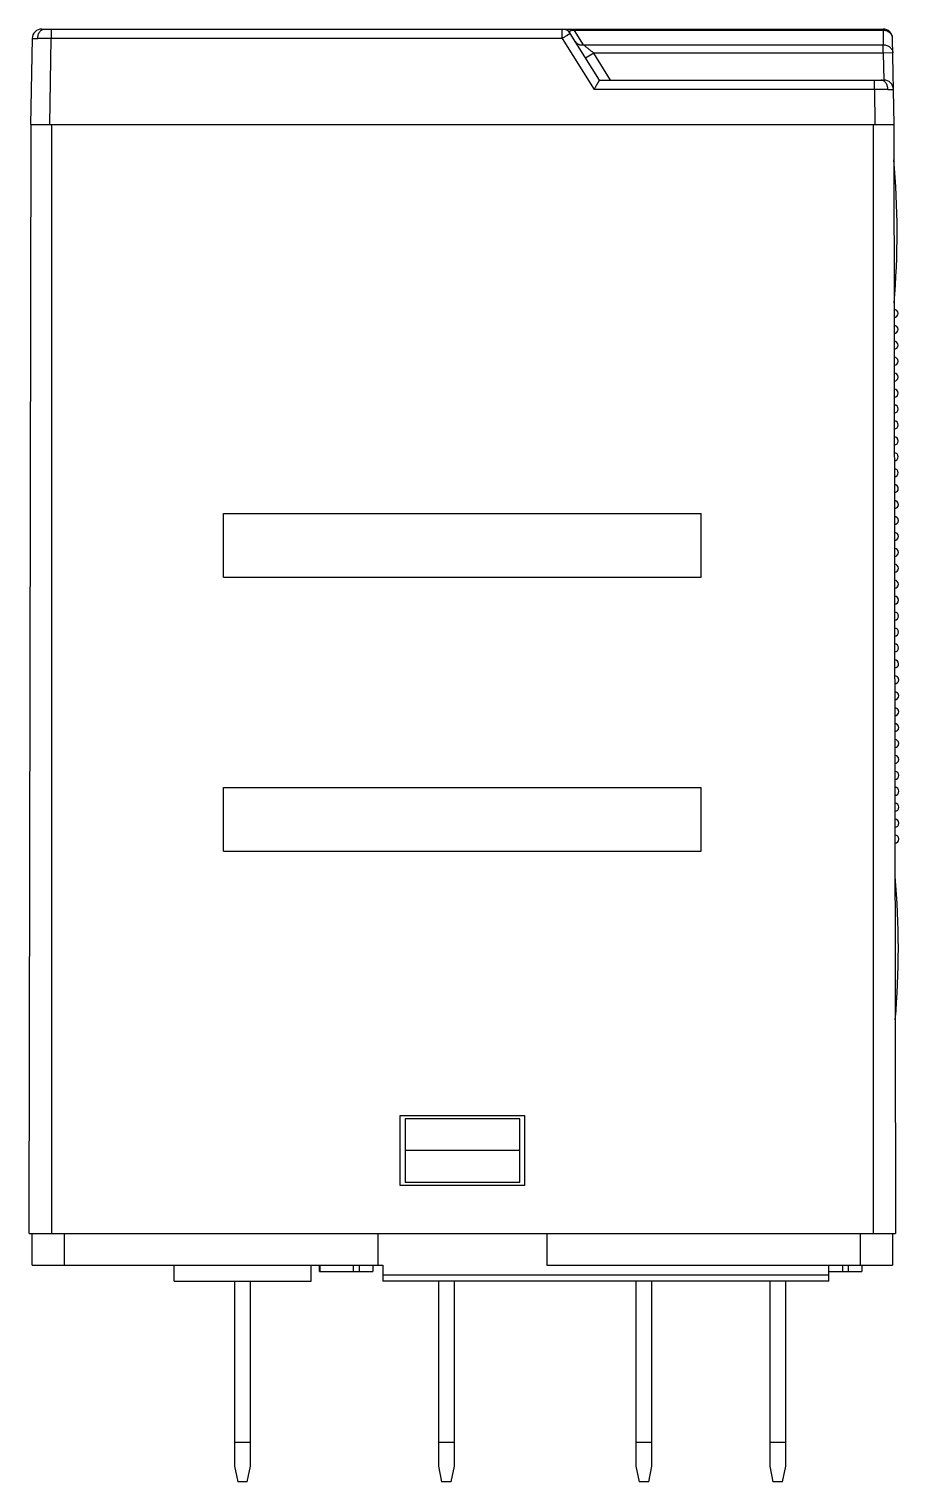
# Model space of a CAD drawing. Header units: millimetres. Extents: x 5.8 to 33.1, y 3.8 to 49.4.
import ezdxf

# ---------------------------------------------------------------- set-up
doc = ezdxf.new("R2010")
doc.units = ezdxf.units.MM
doc.header["$LTSCALE"] = 3.494115
for name, color, linetype in [('00_COMPONENTS', 7, 'CONTINUOUS'), ('00_COMPONENTS_1', 7, 'CONTINUOUS'), ('00_COMPONENTS_3', 7, 'CONTINUOUS'), ('00_COMPONENTS_4', 7, 'CONTINUOUS')]:
    doc.layers.add(name, color=color, linetype=linetype)

msp = doc.modelspace()

# ---------------------------------------------------------------- linework, layer by layer
at = {"layer": '00_COMPONENTS', "color": 7}
for p, q in [((5.791, 11.637), (5.852, 46.437)), ((6.441, 46.437), (32.341, 46.437)), ((6.491, 46.437), (6.491, 11.637)), ((32.291, 11.637), (32.291, 46.437)), ((32.93, 46.437), (32.991, 11.637)), ((11.891, 32.237), (11.891, 34.237)), ((11.891, 34.237), (26.891, 34.237)), ((26.891, 32.237), (26.891, 34.237)), ((11.891, 32.237), (26.891, 32.237)), ((11.891, 23.637), (11.891, 25.637)), ((11.891, 25.637), (26.891, 25.637)), ((26.891, 23.637), (26.891, 25.637)), ((11.891, 23.637), (26.891, 23.637)), ((17.441, 15.337), (21.341, 15.337)), ((17.441, 13.137), (17.441, 15.337)), ((21.341, 15.337), (21.341, 13.137)), ((21.341, 13.137), (17.441, 13.137)), ((5.791, 11.637), (6.616, 11.637)), ((16.741, 11.637), (22.041, 11.637)), ((32.166, 11.637), (32.991, 11.637))]:
    msp.add_line(p, q, dxfattribs=at)
for centre, radius, start, end in [((7.673, 43.043), 25.363, 355.0104, 5.1896), ((32.94, 40.512), 0.125, 270.1, 90.1), ((32.941, 40.012), 0.125, 270.1, 90.1), ((32.942, 39.512), 0.125, 270.1, 90.1), ((32.943, 39.012), 0.125, 270.1, 90.1), ((32.944, 38.512), 0.125, 270.1, 90.1), ((32.945, 38.012), 0.125, 270.1, 90.1), ((32.946, 37.512), 0.125, 270.1, 90.1), ((32.947, 37.012), 0.125, 270.1, 90.1), ((32.947, 36.512), 0.125, 270.1, 90.1), ((32.948, 36.012), 0.125, 270.1, 90.1), ((32.949, 35.512), 0.125, 270.1, 90.1), ((32.95, 35.012), 0.125, 270.1, 90.1), ((32.951, 34.512), 0.125, 270.1, 90.1), ((32.952, 34.012), 0.125, 270.1, 90.1), ((32.953, 33.512), 0.125, 270.1, 90.1), ((32.954, 33.012), 0.125, 270.1, 90.1), ((32.954, 32.512), 0.125, 270.1, 90.1), ((32.955, 32.012), 0.125, 270.1, 90.1), ((32.956, 31.512), 0.125, 270.1, 90.1), ((32.957, 31.012), 0.125, 270.1, 90.1), ((32.958, 30.512), 0.125, 270.1, 90.1), ((32.959, 30.012), 0.125, 270.1, 90.1), ((32.96, 29.512), 0.125, 270.1, 90.1), ((32.961, 29.012), 0.125, 270.1, 90.1), ((32.961, 28.512), 0.125, 270.1, 90.1), ((32.962, 28.012), 0.125, 270.1, 90.1), ((32.963, 27.512), 0.125, 270.1, 90.1), ((32.964, 27.012), 0.125, 270.1, 90.1), ((32.965, 26.512), 0.125, 270.1, 90.1), ((32.966, 26.012), 0.125, 270.1, 90.1), ((32.967, 25.512), 0.125, 270.1, 90.1), ((32.968, 25.012), 0.125, 270.1, 90.1), ((32.968, 24.512), 0.125, 270.1, 90.1), ((32.969, 24.012), 0.125, 270.1, 90.1), ((7.713, 20.543), 25.363, 355.0104, 5.1896)]:
    msp.add_arc(centre, radius, start, end, dxfattribs=at)
at = {"layer": '00_COMPONENTS_1', "color": 7}
for p, q in [((12.241, 10.137), (12.241, 4.337)), ((12.741, 4.337), (12.741, 10.137)), ((18.641, 10.137), (18.641, 4.337)), ((19.141, 4.337), (19.141, 10.137)), ((24.841, 10.137), (24.841, 4.337)), ((25.341, 4.337), (25.341, 10.137)), ((29.041, 10.137), (29.041, 4.337)), ((29.541, 4.337), (29.541, 10.137)), ((12.241, 5.087), (12.741, 5.087)), ((18.641, 5.087), (19.141, 5.087)), ((24.841, 5.087), (25.341, 5.087)), ((29.041, 5.087), (29.541, 5.087)), ((12.241, 4.337), (12.341, 3.837)), ((12.641, 3.837), (12.741, 4.337)), ((18.641, 4.337), (18.741, 3.837)), ((19.041, 3.837), (19.141, 4.337)), ((24.841, 4.337), (24.941, 3.837)), ((25.241, 3.837), (25.341, 4.337)), ((29.041, 4.337), (29.141, 3.837)), ((29.441, 3.837), (29.541, 4.337)), ((12.641, 3.837), (12.341, 3.837)), ((19.041, 3.837), (18.741, 3.837)), ((25.241, 3.837), (24.941, 3.837)), ((29.441, 3.837), (29.141, 3.837))]:
    msp.add_line(p, q, dxfattribs=at)
at = {"layer": '00_COMPONENTS_3', "color": 7}
for p, q in [((21.191, 15.237), (17.591, 15.237)), ((17.591, 15.237), (17.591, 13.237)), ((21.191, 13.237), (21.191, 15.237)), ((21.191, 14.237), (17.591, 14.237)), ((21.191, 13.237), (17.591, 13.237)), ((5.891, 10.637), (5.891, 11.637)), ((6.616, 11.637), (16.741, 11.637)), ((6.891, 11.637), (6.891, 10.637)), ((16.741, 11.637), (16.741, 10.637)), ((22.041, 11.637), (32.166, 11.637)), ((22.041, 11.637), (22.041, 10.637)), ((31.891, 10.637), (31.891, 11.637)), ((32.891, 11.637), (32.891, 10.637)), ((5.891, 10.637), (16.891, 10.637)), ((10.341, 10.137), (10.341, 10.637)), ((14.641, 10.137), (14.641, 10.637)), ((14.904, 10.437), (14.904, 10.637)), ((14.926, 10.437), (14.926, 10.637)), ((15.968, 10.637), (15.968, 10.437)), ((16.163, 10.437), (16.163, 10.637)), ((16.576, 10.637), (16.576, 10.437)), ((16.891, 10.637), (16.891, 10.137)), ((22.041, 10.637), (32.891, 10.637)), ((30.891, 10.137), (30.891, 10.637)), ((31.319, 10.637), (31.319, 10.437)), ((31.514, 10.437), (31.514, 10.637)), ((31.926, 10.637), (31.926, 10.437)), ((10.341, 10.137), (14.641, 10.137)), ((14.904, 10.437), (16.576, 10.437)), ((16.891, 10.337), (30.891, 10.337)), ((30.891, 10.137), (16.891, 10.137)), ((30.891, 10.437), (31.926, 10.437))]:
    msp.add_line(p, q, dxfattribs=at)
at = {"layer": '00_COMPONENTS_4', "color": 7}
for p, q in [((6.188, 49.437), (32.594, 49.437)), ((6.488, 49.437), (6.488, 49.142)), ((22.525, 49.142), (22.525, 49.437)), ((23.691, 47.837), (22.779, 49.296)), ((22.908, 49.437), (22.908, 49.396)), ((23.191, 48.943), (22.908, 49.396)), ((32.594, 49.396), (22.908, 49.396)), ((32.594, 49.396), (32.594, 49.437)), ((32.594, 49.396), (32.602, 48.943)), ((5.888, 49.142), (5.841, 46.437)), ((6.441, 46.437), (6.488, 49.142)), ((22.525, 49.142), (6.488, 49.142)), ((22.525, 49.142), (23.525, 47.542)), ((23.191, 48.943), (32.602, 48.943)), ((32.602, 48.684), (32.602, 48.943)), ((32.941, 46.437), (32.894, 49.142)), ((23.515, 48.684), (23.261, 48.525)), ((24.045, 47.837), (23.515, 48.684)), ((32.602, 48.684), (23.515, 48.684)), ((32.902, 48.689), (32.602, 48.684)), ((32.602, 48.684), (32.616, 47.837)), ((32.322, 47.542), (23.525, 47.542)), ((23.691, 47.837), (32.622, 47.837)), ((32.322, 47.542), (32.322, 47.837)), ((32.322, 47.542), (32.341, 46.437)), ((5.841, 46.437), (32.941, 46.437))]:
    msp.add_line(p, q, dxfattribs=at)
for centre, radius, start, end in [((6.188, 49.137), 0.3, 90, 179.0001), ((22.525, 49.137), 0.3, 32.0054, 90), ((32.594, 49.137), 0.3, 0.9999, 90), ((6.009, -3.034), 52.178, 89.4743, 89.9401), ((32.8, -4.634), 52.178, 90.0599, 90.5257), ((32.622, 47.537), 0.3, 0.9999, 90)]:
    msp.add_arc(centre, radius, start, end, dxfattribs=at)
for points, knots in [([(6.064, 49.144), (6.064, 49.162), (6.067, 49.199), (6.079, 49.253), (6.099, 49.305), (6.126, 49.351), (6.159, 49.389), (6.197, 49.417), (6.236, 49.433), (6.263, 49.437), (6.276, 49.437)], [0, 0, 0, 0, 0.135858, 0.276612, 0.417765, 0.554029, 0.681256, 0.79773, 0.90322, 1, 1, 1, 1]), ([(22.779, 49.296), (22.779, 49.296), (22.778, 49.296), (22.777, 49.295), (22.776, 49.294), (22.774, 49.293), (22.771, 49.292), (22.767, 49.29), (22.763, 49.288), (22.757, 49.284), (22.747, 49.278), (22.735, 49.271), (22.72, 49.262), (22.703, 49.252), (22.685, 49.241), (22.657, 49.224), (22.62, 49.201), (22.573, 49.172), (22.541, 49.152), (22.525, 49.142)], [0, 0, 0, 0, 0.001409, 0.005093, 0.011133, 0.019527, 0.030263, 0.043324, 0.058692, 0.07633, 0.118206, 0.168535, 0.226887, 0.292695, 0.365287, 0.443989, 0.616762, 0.804679, 1, 1, 1, 1]), ([(22.779, 49.296), (22.776, 49.301), (22.77, 49.312), (22.763, 49.328), (22.76, 49.345), (22.762, 49.362), (22.772, 49.379), (22.79, 49.39), (22.812, 49.397), (22.833, 49.4), (22.853, 49.4), (22.877, 49.4), (22.896, 49.398), (22.908, 49.396)], [0, 0, 0, 0, 0.082996, 0.160072, 0.232028, 0.302266, 0.379645, 0.48831, 0.571306, 0.687556, 0.759993, 0.838631, 1, 1, 1, 1]), ([(32.894, 49.142), (32.893, 49.159), (32.889, 49.193), (32.871, 49.241), (32.843, 49.286), (32.805, 49.324), (32.759, 49.356), (32.69, 49.387), (32.632, 49.396), (32.594, 49.396)], [0, 0, 0, 0, 0.116119, 0.233944, 0.354199, 0.477712, 0.604715, 0.734804, 1, 1, 1, 1]), ([(5.888, 49.142), (5.888, 49.142), (5.888, 49.142), (5.889, 49.142), (5.89, 49.142), (5.891, 49.142), (5.893, 49.143), (5.896, 49.143), (5.9, 49.143), (5.907, 49.143), (5.915, 49.143), (5.924, 49.143), (5.935, 49.144), (5.946, 49.144), (5.965, 49.144), (5.991, 49.144), (6.026, 49.144), (6.051, 49.144), (6.064, 49.144)], [0, 0, 0, 0, 0.001297, 0.004565, 0.009899, 0.017299, 0.026755, 0.038254, 0.067315, 0.104355, 0.149241, 0.201838, 0.262013, 0.329631, 0.404556, 0.575789, 0.774631, 1, 1, 1, 1]), ([(22.936, 49.044), (22.948, 49.025), (22.979, 48.99), (23.042, 48.954), (23.115, 48.937), (23.166, 48.939), (23.191, 48.943)], [0, 0, 0, 0, 0.230381, 0.477281, 0.737006, 1, 1, 1, 1]), ([(23.515, 48.684), (23.486, 48.707), (23.442, 48.742), (23.384, 48.789), (23.328, 48.833), (23.264, 48.885), (23.214, 48.925), (23.191, 48.943)], [0, 0, 0, 0, 0.271629, 0.40548, 0.536668, 0.785861, 1, 1, 1, 1]), ([(32.602, 48.943), (32.64, 48.944), (32.698, 48.934), (32.767, 48.903), (32.813, 48.871), (32.851, 48.833), (32.879, 48.788), (32.897, 48.74), (32.901, 48.706), (32.902, 48.689)], [0, 0, 0, 0, 0.265498, 0.395617, 0.522575, 0.646049, 0.766209, 0.883916, 1, 1, 1, 1]), ([(23.691, 47.837), (23.691, 47.837), (23.691, 47.837), (23.69, 47.836), (23.69, 47.836), (23.69, 47.835), (23.689, 47.834), (23.688, 47.833), (23.687, 47.83), (23.685, 47.827), (23.682, 47.822), (23.679, 47.817), (23.676, 47.812), (23.672, 47.805), (23.666, 47.795), (23.659, 47.782), (23.648, 47.763), (23.637, 47.743), (23.625, 47.722), (23.612, 47.699), (23.598, 47.674), (23.579, 47.64), (23.555, 47.596), (23.535, 47.56), (23.525, 47.542)], [0, 0, 0, 0, 0.000402, 0.001471, 0.003227, 0.005667, 0.008786, 0.012578, 0.022157, 0.034353, 0.049114, 0.066371, 0.086018, 0.107947, 0.13205, 0.186342, 0.24802, 0.316196, 0.38998, 0.468516, 0.551084, 0.636994, 0.816056, 1, 1, 1, 1]), ([(32.746, 47.544), (32.746, 47.562), (32.743, 47.599), (32.731, 47.653), (32.711, 47.705), (32.684, 47.751), (32.651, 47.789), (32.613, 47.817), (32.573, 47.833), (32.547, 47.837), (32.534, 47.837)], [0, 0, 0, 0, 0.135858, 0.276612, 0.417765, 0.554029, 0.681256, 0.79773, 0.90322, 1, 1, 1, 1]), ([(32.746, 47.544), (32.759, 47.544), (32.784, 47.544), (32.819, 47.544), (32.845, 47.544), (32.863, 47.544), (32.875, 47.544), (32.886, 47.543), (32.895, 47.543), (32.903, 47.543), (32.909, 47.543), (32.914, 47.543), (32.917, 47.543), (32.919, 47.542), (32.92, 47.542), (32.921, 47.542), (32.921, 47.542), (32.922, 47.542), (32.922, 47.542)], [0, 0, 0, 0, 0.225369, 0.424211, 0.595444, 0.670369, 0.737987, 0.798162, 0.850759, 0.895645, 0.932685, 0.961746, 0.973245, 0.982701, 0.990101, 0.995435, 0.998703, 1, 1, 1, 1])]:
    msp.add_open_spline(points, degree=3, knots=knots, dxfattribs=at)

doc.saveas('drawing.dxf')
